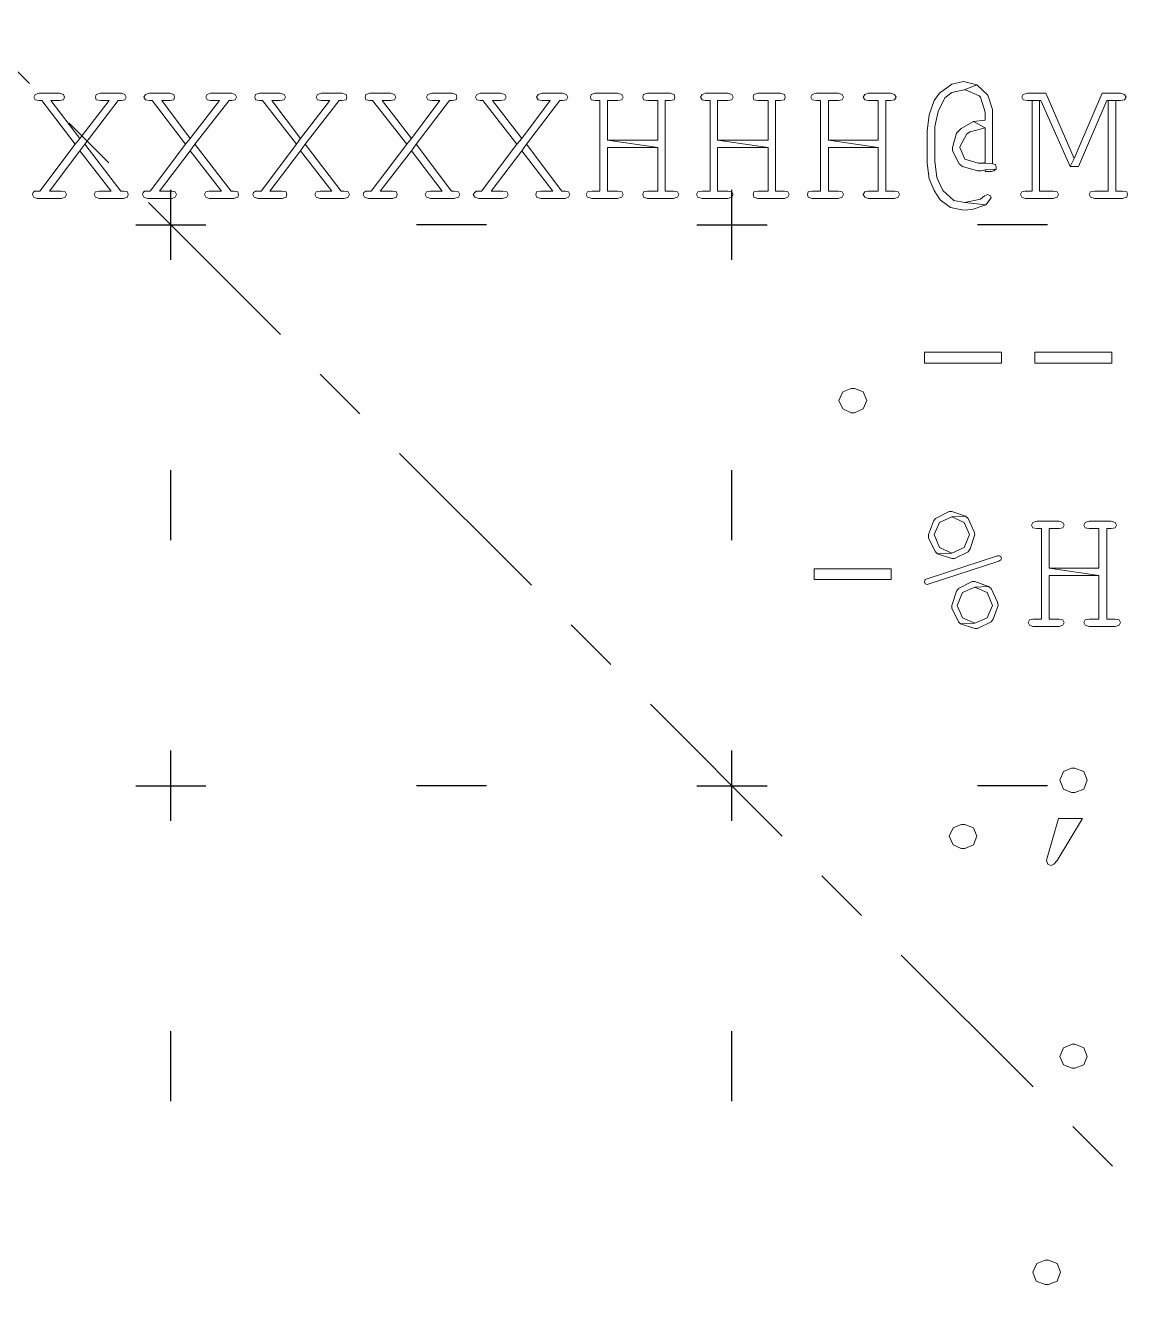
# Model space of a CAD drawing. Header units: inches. Extents: x -51 to 152, y -16 to 48.
# Drawn here: x -43.52 to -41.549, y -6.83 to -4.554 of the extents above; entities that cross this region are included whole.
import ezdxf

# ---------------------------------------------------------------- set-up
doc = ezdxf.new("R2010")
doc.units = ezdxf.units.IN
doc.header["$MEASUREMENT"] = 0
doc.linetypes.add('ACAD_ISO10W100', pattern=[18, 12, -3, 0, -3])

# ---------------------------------------------------------------- blocks, each defined once
blk = doc.blocks.new('PlusMinus')
at = {"color": 0}
for p, q in [((0, -0.0625), (0, 0.0625)), ((-0.0625, 0), (0.0625, 0)), ((0.5625, 0), (0.4375, 0)), ((0, -0.5625), (0, -0.4375))]:
    blk.add_line(p, q, dxfattribs=at)
blk = doc.blocks.new('logogog')
at = {"color": 1, "lineweight": 0}
for points in [[(2.1672, 2.1229), (2.1465, 2.118), (2.1247, 2.1022), (2.115, 2.0889), (2.1065, 2.0634), (2.1029, 2.0343), (2.1029, 1.9809), (2.1029, 1.9773), (2.1065, 1.9494), (2.115, 1.9288), (2.1259, 1.9118), (2.1441, 1.8984), (2.1672, 1.8936), (2.1829, 1.8948), (2.2072, 1.9033), (2.1696, 1.9069), (2.1502, 1.9106), (2.1308, 1.9288), (2.1198, 1.9518), (2.1162, 1.9809), (2.1162, 2.0343), (2.1162, 2.0428), (2.1223, 2.0695), (2.1344, 2.0937), (2.1465, 2.1034), (2.1684, 2.1083), (2.1914, 2.1168)], [(0.6666, 2.1022), (0.629, 2.1022), (0.6217, 2.0998), (0.6205, 2.095), (0.6217, 2.0901), (0.629, 2.0889), (0.6448, 2.0889), (0.5926, 2.021), (0.5841, 2.0113), (0.521, 1.9275), (0.5113, 1.9275), (0.5089, 1.9251), (0.5077, 1.9215), (0.5101, 1.9166), (0.5162, 1.9142), (0.5598, 1.9142), (0.5659, 1.9166), (0.5683, 1.9215), (0.5659, 1.9263), (0.5598, 1.9275), (0.538, 1.9275), (0.5926, 1.9991), (0.6011, 2.0113), (0.6605, 2.0889), (0.6666, 2.0889), (0.6727, 2.0901), (0.6751, 2.095), (0.6727, 2.0998)], [(0.5562, 2.1022), (0.5198, 2.1022), (0.5125, 2.0998), (0.5101, 2.095), (0.5125, 2.0901), (0.5198, 2.0889), (0.5247, 2.0889), (0.5841, 2.0113), (0.5926, 2.021), (0.5404, 2.0889), (0.5562, 2.0889), (0.5635, 2.0901), (0.5647, 2.095), (0.5635, 2.0998)], [(0.8631, 2.1022), (0.8255, 2.1022), (0.8194, 2.0998), (0.817, 2.095), (0.8194, 2.0901), (0.8255, 2.0889), (0.8413, 2.0889), (0.7891, 2.021), (0.7806, 2.0113), (0.7175, 1.9275), (0.7078, 1.9275), (0.7054, 1.9251), (0.7042, 1.9215), (0.7066, 1.9166), (0.7127, 1.9142), (0.7564, 1.9142), (0.7624, 1.9166), (0.7649, 1.9215), (0.7624, 1.9263), (0.7564, 1.9275), (0.7345, 1.9275), (0.7891, 1.9991), (0.7976, 2.0113), (0.8583, 2.0889), (0.8631, 2.0889), (0.8692, 2.0901), (0.8716, 2.095), (0.8692, 2.0998)], [(0.7527, 2.1022), (0.7163, 2.1022), (0.7091, 2.0998), (0.7066, 2.095), (0.7091, 2.0901), (0.7163, 2.0889), (0.7212, 2.0889), (0.7806, 2.0113), (0.7891, 2.021), (0.7382, 2.0889), (0.7527, 2.0889), (0.76, 2.0901), (0.7612, 2.095), (0.76, 2.0998)], [(1.0596, 2.1022), (1.0232, 2.1022), (1.016, 2.0998), (1.0135, 2.095), (1.016, 2.0901), (1.0232, 2.0889), (1.0378, 2.0889), (0.9856, 2.021), (0.9784, 2.0113), (0.9153, 1.9275), (0.9056, 1.9275), (0.9019, 1.9251), (0.9007, 1.9215), (0.9031, 1.9166), (0.9104, 1.9142), (0.9529, 1.9142), (0.9602, 1.9166), (0.9614, 1.9215), (0.9602, 1.9263), (0.9529, 1.9275), (0.931, 1.9275), (0.9856, 1.9991), (0.9941, 2.0113), (1.0548, 2.0889), (1.0596, 2.0889), (1.0669, 2.0901), (1.0681, 2.095), (1.0669, 2.0998)], [(0.9492, 2.1022), (0.9128, 2.1022), (0.9056, 2.0998), (0.9044, 2.095), (0.9056, 2.0901), (0.9128, 2.0889), (0.9177, 2.0889), (0.9784, 2.0113), (0.9856, 2.021), (0.9347, 2.0889), (0.9492, 2.0889), (0.9565, 2.0901), (0.9589, 2.095), (0.9565, 2.0998)], [(1.2561, 2.1022), (1.2198, 2.1022), (1.2125, 2.0998), (1.21, 2.095), (1.2125, 2.0901), (1.2198, 2.0889), (1.2343, 2.0889), (1.1834, 2.021), (1.1749, 2.0113), (1.1118, 1.9275), (1.1021, 1.9275), (1.0984, 1.9251), (1.0972, 1.9215), (1.0997, 1.9166), (1.1069, 1.9142), (1.1494, 1.9142), (1.1567, 1.9166), (1.1579, 1.9215), (1.1567, 1.9263), (1.1494, 1.9275), (1.1276, 1.9275), (1.1834, 1.9991), (1.1919, 2.0113), (1.2513, 2.0889), (1.2561, 2.0889), (1.2634, 2.0901), (1.2646, 2.095), (1.2634, 2.0998)], [(1.1458, 2.1022), (1.1094, 2.1022), (1.1021, 2.0998), (1.1009, 2.095), (1.1021, 2.0901), (1.1094, 2.0889), (1.1142, 2.0889), (1.1749, 2.0113), (1.1834, 2.021), (1.1312, 2.0889), (1.1458, 2.0889), (1.153, 2.0901), (1.1555, 2.095), (1.153, 2.0998)], [(1.4527, 2.1022), (1.4163, 2.1022), (1.409, 2.0998), (1.4066, 2.095), (1.409, 2.0901), (1.4163, 2.0889), (1.4308, 2.0889), (1.3799, 2.021), (1.3714, 2.0113), (1.3083, 1.9275), (1.2986, 1.9275), (1.2962, 1.9251), (1.2937, 1.9215), (1.2962, 1.9166), (1.3035, 1.9142), (1.3459, 1.9142), (1.3532, 1.9166), (1.3556, 1.9215), (1.3532, 1.9263), (1.3459, 1.9275), (1.3253, 1.9275), (1.3799, 1.9991), (1.3884, 2.0113), (1.4478, 2.0889), (1.4527, 2.0889), (1.4599, 2.0901), (1.4624, 2.095), (1.4599, 2.0998)], [(1.3423, 2.1022), (1.3059, 2.1022), (1.2998, 2.0998), (1.2974, 2.095), (1.2998, 2.0901), (1.3059, 2.0889), (1.3107, 2.0889), (1.3714, 2.0113), (1.3799, 2.021), (1.3277, 2.0889), (1.3423, 2.0889), (1.3496, 2.0901), (1.352, 2.095), (1.3496, 2.0998)], [(1.5509, 2.1022), (1.5109, 2.1022), (1.5036, 2.0998), (1.5024, 2.095), (1.5036, 2.0901), (1.5109, 2.0889), (1.5194, 2.0889), (1.5194, 1.9275), (1.5048, 1.9275), (1.4975, 1.9263), (1.4951, 1.9215), (1.4975, 1.9166), (1.5048, 1.9142), (1.5509, 1.9142), (1.5582, 1.9166), (1.5606, 1.9215), (1.5582, 1.9263), (1.5509, 1.9275), (1.5327, 1.9275), (1.5327, 2.0052), (1.6225, 2.0052), (1.5327, 2.0185), (1.5327, 2.0889), (1.5509, 2.0889), (1.5582, 2.0901), (1.5606, 2.095), (1.5582, 2.0998)], [(1.6443, 2.1022), (1.6043, 2.1022), (1.597, 2.0998), (1.5958, 2.095), (1.597, 2.0901), (1.6043, 2.0889), (1.6225, 2.0889), (1.6225, 2.0185), (1.5327, 2.0185), (1.6225, 2.0052), (1.6225, 1.9275), (1.6043, 1.9275), (1.597, 1.9263), (1.5958, 1.9215), (1.597, 1.9166), (1.6043, 1.9142), (1.6504, 1.9142), (1.6577, 1.9166), (1.6601, 1.9215), (1.6577, 1.9263), (1.6504, 1.9275), (1.6358, 1.9275), (1.6358, 2.0889), (1.6443, 2.0889), (1.6516, 2.0901), (1.6528, 2.095), (1.6516, 2.0998)], [(1.7474, 2.1022), (1.7074, 2.1022), (1.7013, 2.0998), (1.6989, 2.095), (1.7013, 2.0901), (1.7074, 2.0889), (1.7159, 2.0889), (1.7159, 1.9275), (1.7013, 1.9275), (1.6941, 1.9263), (1.6916, 1.9215), (1.6941, 1.9166), (1.7013, 1.9142), (1.7474, 1.9142), (1.7547, 1.9166), (1.7571, 1.9215), (1.7547, 1.9263), (1.7474, 1.9275), (1.7292, 1.9275), (1.7292, 2.0052), (1.819, 2.0052), (1.7292, 2.0185), (1.7292, 2.0889), (1.7474, 2.0889), (1.7547, 2.0901), (1.7571, 2.095), (1.7547, 2.0998)], [(1.8408, 2.1022), (1.8008, 2.1022), (1.7935, 2.0998), (1.7923, 2.095), (1.7935, 2.0901), (1.8008, 2.0889), (1.819, 2.0889), (1.819, 2.0185), (1.7292, 2.0185), (1.819, 2.0052), (1.819, 1.9275), (1.8008, 1.9275), (1.7935, 1.9263), (1.7923, 1.9215), (1.7935, 1.9166), (1.8008, 1.9142), (1.8481, 1.9142), (1.8542, 1.9166), (1.8566, 1.9215), (1.8542, 1.9263), (1.8481, 1.9275), (1.8323, 1.9275), (1.8323, 2.0889), (1.8408, 2.0889), (1.8481, 2.0901), (1.8493, 2.095), (1.8481, 2.0998)], [(1.9439, 2.1022), (1.9051, 2.1022), (1.8979, 2.0998), (1.8954, 2.095), (1.8979, 2.0901), (1.9051, 2.0889), (1.9124, 2.0889), (1.9124, 1.9275), (1.8979, 1.9275), (1.8906, 1.9263), (1.8894, 1.9215), (1.8906, 1.9166), (1.8979, 1.9142), (1.9439, 1.9142), (1.9512, 1.9166), (1.9537, 1.9215), (1.9512, 1.9263), (1.9439, 1.9275), (1.927, 1.9275), (1.927, 2.0052), (2.0155, 2.0052), (1.927, 2.0185), (1.927, 2.0889), (1.9439, 2.0889), (1.9512, 2.0901), (1.9537, 2.095), (1.9512, 2.0998)], [(2.0374, 2.1022), (1.9973, 2.1022), (1.9913, 2.0998), (1.9888, 2.095), (1.9913, 2.0901), (1.9973, 2.0889), (2.0155, 2.0889), (2.0155, 2.0185), (1.927, 2.0185), (2.0155, 2.0052), (2.0155, 1.9275), (1.9973, 1.9275), (1.9913, 1.9263), (1.9888, 1.9215), (1.9913, 1.9166), (1.9973, 1.9142), (2.0446, 1.9142), (2.0507, 1.9166), (2.0531, 1.9215), (2.0507, 1.9263), (2.0446, 1.9275), (2.0289, 1.9275), (2.0289, 2.0889), (2.0374, 2.0889), (2.0446, 2.0901), (2.0471, 2.095), (2.0446, 2.0998)], [(2.1914, 2.1168), (2.1684, 2.1083), (2.1708, 2.1083), (2.1951, 2.0974), (2.1975, 2.095), (2.206, 2.0683), (2.206, 2.0537), (2.1853, 2.0513), (2.206, 2.0404), (2.206, 1.9785), (2.1999, 1.9773), (2.1938, 1.9773), (2.2193, 1.9761), (2.2193, 2.0683), (2.2193, 2.0731), (2.2108, 2.0986)], [(2.3139, 2.1022), (2.2812, 2.1022), (2.2739, 2.0998), (2.2715, 2.095), (2.2739, 2.0901), (2.2812, 2.0889), (2.2897, 2.0889), (2.3054, 2.0889), (2.3576, 1.9712), (2.3649, 1.9858)], [(2.4474, 2.1022), (2.4146, 2.1022), (2.3649, 1.9858), (2.3576, 1.9712), (2.3722, 1.9712), (2.4231, 2.0889), (2.4255, 2.0889), (2.4389, 2.0889), (2.4474, 2.0889), (2.4546, 2.0901), (2.4571, 2.095), (2.4546, 2.0998)], [(2.2897, 2.0889), (2.2897, 1.9275), (2.2775, 1.9275), (2.2715, 1.9263), (2.269, 1.9215), (2.2715, 1.9166), (2.2775, 1.9142), (2.3273, 1.9142), (2.3346, 1.9166), (2.337, 1.9215), (2.3346, 1.9263), (2.3273, 1.9275), (2.303, 1.9275), (2.303, 2.0889), (2.3054, 2.0889)], [(2.4389, 2.0889), (2.4255, 2.0889), (2.4255, 1.9275), (2.4013, 1.9275), (2.394, 1.9263), (2.3916, 1.9215), (2.394, 1.9166), (2.4013, 1.9142), (2.451, 1.9142), (2.4583, 1.9166), (2.4595, 1.9215), (2.4583, 1.9263), (2.451, 1.9275), (2.4389, 1.9275)], [(2.1853, 2.0513), (2.1635, 2.0392), (2.155, 2.0307), (2.1477, 2.0052), (2.1477, 1.9991), (2.1599, 1.9761), (2.1659, 1.9712), (2.1926, 1.9639), (2.1987, 1.9639), (2.206, 1.9652), (2.2254, 1.9664), (2.2254, 1.97), (2.2242, 1.9749), (2.2193, 1.9761), (2.1938, 1.9773), (2.1696, 1.9846), (2.1611, 2.0052), (2.1611, 2.0064), (2.1732, 2.0294), (2.1793, 2.0331), (2.206, 2.0404)], [(0.6011, 2.0113), (0.5926, 1.9991), (0.6484, 1.9275), (0.6266, 1.9275), (0.6205, 1.9263), (0.6181, 1.9215), (0.6205, 1.9166), (0.6266, 1.9142), (0.6702, 1.9142), (0.6775, 1.9166), (0.6787, 1.9215), (0.6775, 1.9263), (0.6702, 1.9275), (0.6654, 1.9275)], [(0.7976, 2.0113), (0.7891, 1.9991), (0.8449, 1.9275), (0.8231, 1.9275), (0.817, 1.9263), (0.8146, 1.9215), (0.817, 1.9166), (0.8231, 1.9142), (0.8668, 1.9142), (0.874, 1.9166), (0.8752, 1.9215), (0.874, 1.9263), (0.8668, 1.9275), (0.8619, 1.9275)], [(0.9941, 2.0113), (0.9856, 1.9991), (1.0414, 1.9275), (1.0208, 1.9275), (1.0135, 1.9263), (1.0111, 1.9215), (1.0135, 1.9166), (1.0208, 1.9142), (1.0633, 1.9142), (1.0705, 1.9166), (1.073, 1.9215), (1.0705, 1.9263), (1.0633, 1.9275), (1.0584, 1.9275)], [(1.1919, 2.0113), (1.1834, 1.9991), (1.2379, 1.9275), (1.2173, 1.9275), (1.21, 1.9263), (1.2076, 1.9215), (1.21, 1.9166), (1.2173, 1.9142), (1.2598, 1.9142), (1.2671, 1.9166), (1.2695, 1.9215), (1.2671, 1.9263), (1.2598, 1.9275), (1.2549, 1.9275)], [(1.3884, 2.0113), (1.3799, 1.9991), (1.4357, 1.9275), (1.4138, 1.9275), (1.4066, 1.9263), (1.4054, 1.9215), (1.4066, 1.9166), (1.4138, 1.9142), (1.4575, 1.9142), (1.4636, 1.9166), (1.466, 1.9215), (1.4636, 1.9263), (1.4575, 1.9275), (1.4514, 1.9275)], [(2.2254, 1.9664), (2.206, 1.9652), (2.206, 1.9627), (2.2169, 1.9627), (2.2217, 1.9639)], [(2.2108, 1.9215), (2.2048, 1.9191), (2.1975, 1.913), (2.1696, 1.9069), (2.2072, 1.9033), (2.2169, 1.9154), (2.2157, 1.9191)], [(2.2351, 1.6401), (2.2351, 1.6206), (2.098, 1.6206), (2.098, 1.6401), (2.2351, 1.6401)], [(2.4316, 1.6401), (2.4316, 1.6206), (2.2945, 1.6206), (2.2945, 1.6401), (2.4316, 1.6401)], [(1.967, 1.5758), (1.9731, 1.5758), (1.9888, 1.5697), (1.9888, 1.5697), (1.9949, 1.5539), (1.9949, 1.5539), (1.9888, 1.5394), (1.9888, 1.5394), (1.9731, 1.5321), (1.9731, 1.5321), (1.967, 1.5321), (1.9524, 1.5394), (1.9524, 1.5394), (1.9452, 1.5539), (1.9452, 1.5539), (1.9524, 1.5697), (1.9524, 1.5697), (1.967, 1.5758), (1.967, 1.5758), (1.967, 1.5758)], [(2.1465, 1.3562), (2.1417, 1.3562), (2.1174, 1.3441), (2.1138, 1.3392), (2.1053, 1.315), (2.1053, 1.3089), (2.1174, 1.2846), (2.1211, 1.281), (2.1465, 1.2822), (2.1247, 1.2919), (2.115, 1.315), (2.1247, 1.3368), (2.1465, 1.3465), (2.1708, 1.3477)], [(2.1708, 1.3477), (2.1465, 1.3465), (2.1684, 1.3368), (2.1781, 1.315), (2.1684, 1.2919), (2.1465, 1.2822), (2.1211, 1.281), (2.1465, 1.2725), (2.1514, 1.2725), (2.1756, 1.2846), (2.1793, 1.2895), (2.1878, 1.315), (2.1866, 1.3198), (2.1756, 1.3441)], [(2.3382, 1.3392), (2.2982, 1.3392), (2.2909, 1.3368), (2.2885, 1.3319), (2.2909, 1.3271), (2.2982, 1.3259), (2.3067, 1.3259), (2.3067, 1.1645), (2.2909, 1.1645), (2.2848, 1.1633), (2.2824, 1.1585), (2.2848, 1.1536), (2.2909, 1.1512), (2.3382, 1.1512), (2.3443, 1.1536), (2.3467, 1.1585), (2.3443, 1.1633), (2.3382, 1.1645), (2.32, 1.1645), (2.32, 1.2422), (2.4086, 1.2422), (2.32, 1.2555), (2.32, 1.3259), (2.3382, 1.3259), (2.3443, 1.3271), (2.3467, 1.3319), (2.3443, 1.3368)], [(2.4304, 1.3392), (2.3916, 1.3392), (2.3843, 1.3368), (2.3819, 1.3319), (2.3843, 1.3271), (2.3916, 1.3259), (2.4086, 1.3259), (2.4086, 1.2555), (2.32, 1.2555), (2.4086, 1.2422), (2.4086, 1.1645), (2.3916, 1.1645), (2.3843, 1.1633), (2.3819, 1.1585), (2.3843, 1.1536), (2.3916, 1.1512), (2.4377, 1.1512), (2.4449, 1.1536), (2.4474, 1.1585), (2.4449, 1.1633), (2.4377, 1.1645), (2.4231, 1.1645), (2.4231, 1.3259), (2.4304, 1.3259), (2.4377, 1.3271), (2.4401, 1.3319), (2.4377, 1.3368)], [(2.2314, 1.2774), (2.2278, 1.2774), (2.1029, 1.2361), (2.0992, 1.2349), (2.098, 1.2313), (2.0992, 1.2276), (2.1029, 1.2264), (2.1065, 1.2276), (2.2302, 1.2676), (2.2339, 1.2701), (2.2351, 1.2725), (2.2339, 1.2761)], [(2.0386, 1.2543), (2.0386, 1.2349), (1.9015, 1.2349), (1.9015, 1.2543), (2.0386, 1.2543)], [(2.1878, 1.2313), (2.1829, 1.2313), (2.1587, 1.2191), (2.155, 1.2143), (2.1465, 1.1888), (2.1465, 1.1839), (2.1587, 1.1597), (2.1623, 1.156), (2.1878, 1.1573), (2.1659, 1.167), (2.1562, 1.1888), (2.1659, 1.2118), (2.1878, 1.2215), (2.212, 1.2228)], [(2.212, 1.2228), (2.1878, 1.2215), (2.2096, 1.2118), (2.2193, 1.1888), (2.2096, 1.167), (2.1878, 1.1573), (2.1623, 1.156), (2.1878, 1.1476), (2.1926, 1.1476), (2.2169, 1.1597), (2.2205, 1.1645), (2.229, 1.1888), (2.2278, 1.1949), (2.2169, 1.2191)], [(2.3661, 0.8989), (2.36, 0.8989), (2.3455, 0.8928), (2.3394, 0.877), (2.3455, 0.8613), (2.36, 0.8552), (2.3661, 0.8552), (2.3819, 0.8613), (2.3879, 0.877), (2.3819, 0.8928)], [(2.1635, 0.7982), (2.1696, 0.7982), (2.1853, 0.7921), (2.1853, 0.7921), (2.1914, 0.7776), (2.1914, 0.7776), (2.1853, 0.7618), (2.1853, 0.7618), (2.1696, 0.7557), (2.1696, 0.7557), (2.1635, 0.7557), (2.149, 0.7618), (2.149, 0.7618), (2.1417, 0.7776), (2.1417, 0.7776), (2.149, 0.7921), (2.149, 0.7921), (2.1635, 0.7982), (2.1635, 0.7982), (2.1635, 0.7982)], [(2.3794, 0.8091), (2.337, 0.8091), (2.3164, 0.7388), (2.3151, 0.7339), (2.3176, 0.7278), (2.3236, 0.7254), (2.3285, 0.7278), (2.3346, 0.7339)], [(2.3612, 0.4064), (2.3661, 0.4064), (2.3819, 0.4003), (2.3819, 0.4003), (2.3879, 0.3845), (2.3879, 0.3845), (2.3819, 0.37), (2.3819, 0.37), (2.3661, 0.3639), (2.3661, 0.3639), (2.3612, 0.3639), (2.3455, 0.37), (2.3455, 0.37), (2.3394, 0.3845), (2.3394, 0.3845), (2.3455, 0.4003), (2.3455, 0.4003), (2.3612, 0.4064), (2.3612, 0.4064), (2.3612, 0.4064)], [(2.3127, 0.0218), (2.3188, 0.0218), (2.3346, 0.0158), (2.3346, 0.0158), (2.3406, 0), (2.3406, 0), (2.3346, -0.0158), (2.3346, -0.0158), (2.3188, -0.0218), (2.3188, -0.0218), (2.3127, -0.0218), (2.2969, -0.0158), (2.2969, -0.0158), (2.2909, 0), (2.2909, 0), (2.2982, 0.0158), (2.2982, 0.0158), (2.3127, 0.0218), (2.3127, 0.0218), (2.3127, 0.0218)]]:
    blk.add_lwpolyline(points, close=True, dxfattribs=at)

msp = doc.modelspace()

# ---------------------------------------------------------------- linework, layer by layer
at = {"color": 1, "linetype": 'ACAD_ISO10W100', "ltscale": 0.0277}
msp.add_line((-36.8055, -11.3646), (-46.2613, -1.9088), dxfattribs=at)

# ---------------------------------------------------------------- block references
at = {"color": 0}
msp.add_blockref('logogog', (-44.016, -6.7762), dxfattribs=at)
at = {"color": 1}
for p in [(-43.2613, -4.9088), (-42.2613, -4.9088), (-43.2613, -5.9088), (-42.2613, -5.9088)]:
    msp.add_blockref('PlusMinus', p, dxfattribs=at)

doc.saveas('drawing.dxf')
